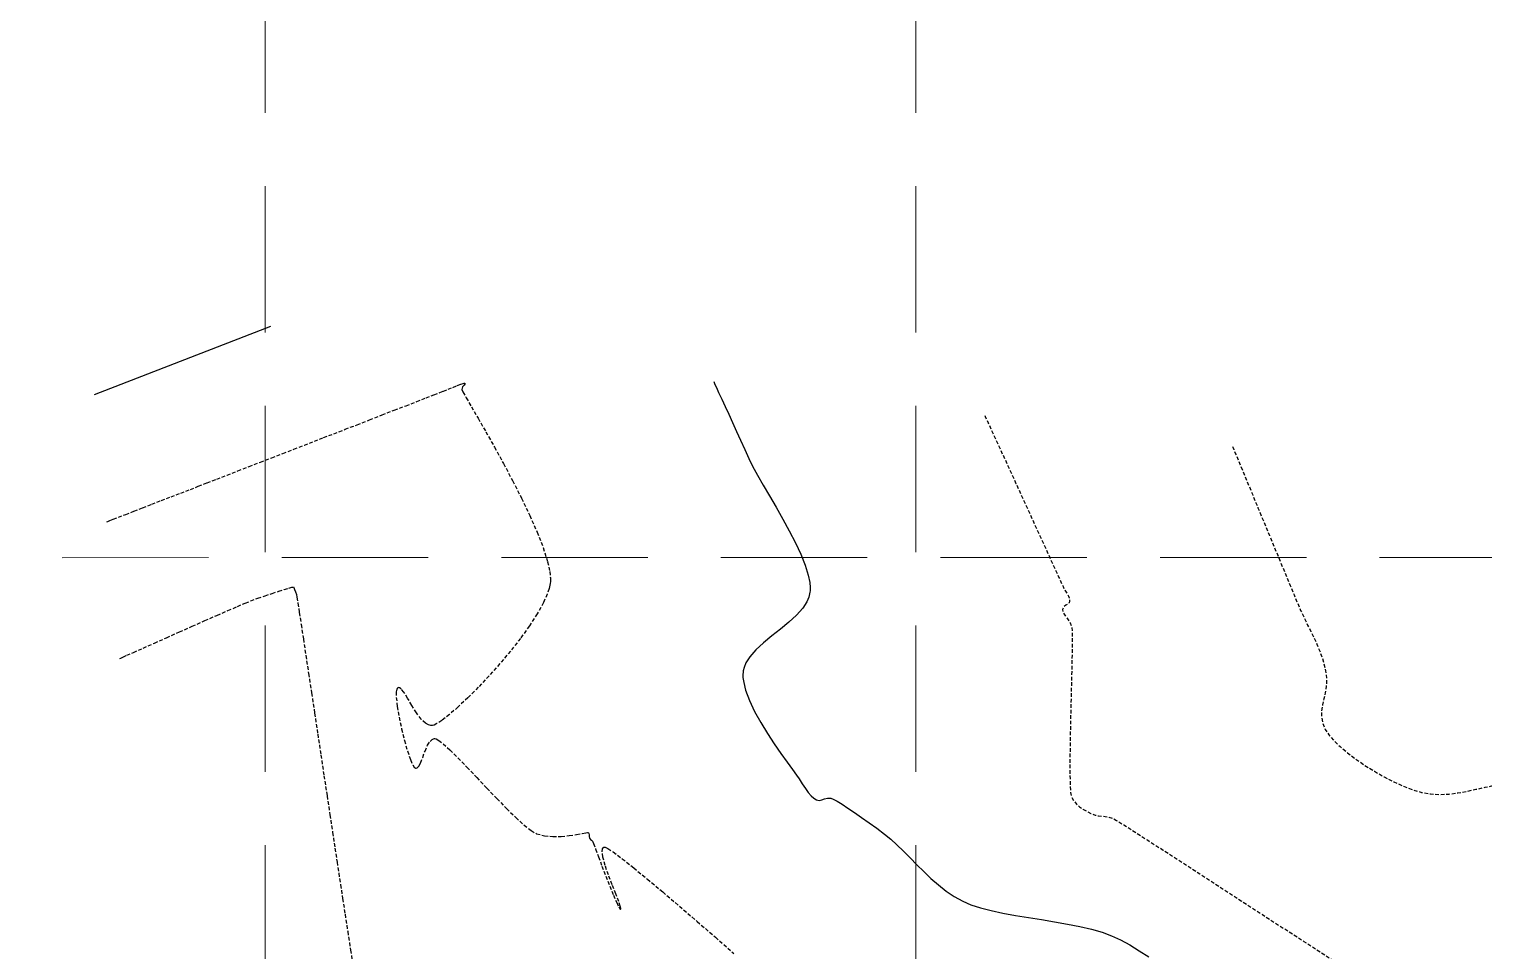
# Model space of a CAD drawing. Header units: inches. Extents: x 8135 to 11700, y -938 to 4760.
# Drawn here: x 10507.7 to 10706.5, y 4346.5 to 4472.4 of the extents above; entities that cross this region are included whole.
import ezdxf

# ---------------------------------------------------------------- set-up
doc = ezdxf.new("R2010")
doc.units = ezdxf.units.IN
doc.header["$MEASUREMENT"] = 0
doc.linetypes.add('DASHED', pattern=[0.75, 0.5, -0.25])
doc.linetypes.add('HIDDEN', pattern=[0.375, 0.25, -0.125])
doc.layers.add('EC', color=35, linetype='DASHED')
doc.layers.add('GRID', color=254, linetype='HIDDEN')

msp = doc.modelspace()

# ---------------------------------------------------------------- linework, layer by layer
at = {"layer": 'EC', "color": 35, "linetype": 'Continuous'}
for p, q in [((10516.66, 4422.51), (10540.73, 4431.84)), ((10601.25, 4424.29), (10601.31, 4424.16)), ((10601.31, 4424.16), (10601.43, 4423.89)), ((10601.43, 4423.89), (10601.63, 4423.45)), ((10601.63, 4423.45), (10601.93, 4422.8)), ((10601.93, 4422.8), (10602.35, 4421.89)), ((10602.35, 4421.89), (10602.81, 4420.89)), ((10602.81, 4420.89), (10603.3, 4419.81)), ((10603.3, 4419.81), (10603.82, 4418.67)), ((10603.82, 4418.67), (10604.36, 4417.48)), ((10604.36, 4417.48), (10604.92, 4416.26)), ((10604.92, 4416.26), (10605.49, 4415.02)), ((10605.49, 4415.02), (10606.05, 4413.78)), ((10606.05, 4413.78), (10606.57, 4412.74)), ((10606.57, 4412.74), (10607.24, 4411.51)), ((10607.24, 4411.51), (10608.02, 4410.15)), ((10608.02, 4410.15), (10608.88, 4408.67)), ((10608.88, 4408.67), (10609.78, 4407.11)), ((10609.78, 4407.11), (10610.7, 4405.5)), ((10610.7, 4405.5), (10611.58, 4403.88)), ((10611.58, 4403.88), (10612.41, 4402.27)), ((10612.41, 4402.27), (10613.14, 4400.7)), ((10613.14, 4400.7), (10613.74, 4399.21)), ((10613.74, 4399.21), (10614.17, 4397.83)), ((10614.17, 4397.83), (10614.37, 4396.82)), ((10614.4, 4395.52), (10614.36, 4395.29)), ((10614.37, 4396.82), (10614.43, 4396.14)), ((10614.42, 4395.72), (10614.4, 4395.52)), ((10614.43, 4396.14), (10614.42, 4395.72)), ((10613.43, 4393.35), (10612.56, 4392.36)), ((10613.97, 4394.19), (10613.43, 4393.35)), ((10614.24, 4394.84), (10613.97, 4394.19)), ((10614.36, 4395.29), (10614.24, 4394.84)), ((10611.52, 4391.4), (10610.37, 4390.47)), ((10612.56, 4392.36), (10611.52, 4391.4)), ((10609.2, 4389.54), (10608.06, 4388.61)), ((10610.37, 4390.47), (10609.2, 4389.54)), ((10607.03, 4387.66), (10606.17, 4386.68)), ((10608.06, 4388.61), (10607.03, 4387.66)), ((10605.66, 4385.85), (10605.4, 4385.21)), ((10606.17, 4386.68), (10605.66, 4385.85)), ((10605.26, 4384.54), (10605.25, 4384.33)), ((10605.25, 4384.33), (10605.25, 4383.88)), ((10605.25, 4383.88), (10605.35, 4383.16)), ((10605.3, 4384.77), (10605.26, 4384.54)), ((10605.4, 4385.21), (10605.3, 4384.77)), ((10605.35, 4383.16), (10605.62, 4382.11)), ((10605.62, 4382.11), (10606.15, 4380.71)), ((10606.15, 4380.71), (10606.85, 4379.23)), ((10606.85, 4379.23), (10607.68, 4377.72)), ((10607.68, 4377.72), (10608.59, 4376.23)), ((10608.59, 4376.23), (10609.52, 4374.8)), ((10609.52, 4374.8), (10610.43, 4373.46)), ((10610.43, 4373.46), (10611.28, 4372.28)), ((10611.28, 4372.28), (10612.01, 4371.28)), ((10612.01, 4371.28), (10612.57, 4370.51)), ((10612.57, 4370.51), (10612.92, 4370.01)), ((10612.92, 4370.01), (10613.36, 4369.35)), ((10613.36, 4369.35), (10613.78, 4368.72)), ((10613.78, 4368.72), (10614.17, 4368.17)), ((10614.17, 4368.17), (10614.55, 4367.71)), ((10614.55, 4367.71), (10614.92, 4367.36)), ((10614.92, 4367.36), (10615.28, 4367.14)), ((10615.28, 4367.14), (10615.68, 4367.07)), ((10615.68, 4367.07), (10616.05, 4367.15)), ((10616.05, 4367.15), (10616.41, 4367.29)), ((10616.41, 4367.29), (10616.8, 4367.4)), ((10616.8, 4367.4), (10617.24, 4367.37)), ((10617.24, 4367.37), (10617.6, 4367.23)), ((10617.6, 4367.23), (10618.13, 4366.95)), ((10618.13, 4366.95), (10618.81, 4366.55)), ((10618.81, 4366.55), (10619.6, 4366.03)), ((10619.6, 4366.03), (10620.5, 4365.43)), ((10620.5, 4365.43), (10621.47, 4364.76)), ((10621.47, 4364.76), (10622.49, 4364.03)), ((10622.49, 4364.03), (10623.54, 4363.26)), ((10623.54, 4363.26), (10624.58, 4362.48)), ((10624.58, 4362.48), (10625.44, 4361.78)), ((10625.44, 4361.78), (10626.3, 4360.99)), ((10626.3, 4360.99), (10627.18, 4360.13)), ((10627.18, 4360.13), (10628.08, 4359.23)), ((10628.08, 4359.23), (10629, 4358.29)), ((10629, 4358.29), (10629.96, 4357.35)), ((10629.96, 4357.35), (10630.94, 4356.42)), ((10630.94, 4356.42), (10631.96, 4355.53)), ((10631.96, 4355.53), (10633.02, 4354.7)), ((10633.02, 4354.7), (10634.13, 4353.94)), ((10634.13, 4353.94), (10635.29, 4353.29)), ((10635.29, 4353.29), (10636.4, 4352.81)), ((10636.4, 4352.81), (10637.71, 4352.39)), ((10637.71, 4352.39), (10639.18, 4352.02)), ((10639.18, 4352.02), (10640.78, 4351.68)), ((10640.78, 4351.68), (10642.48, 4351.37)), ((10642.48, 4351.37), (10644.25, 4351.08)), ((10644.25, 4351.08), (10646.04, 4350.79)), ((10646.04, 4350.79), (10647.84, 4350.49)), ((10647.84, 4350.49), (10649.6, 4350.18)), ((10649.6, 4350.18), (10651.29, 4349.85)), ((10651.29, 4349.85), (10652.88, 4349.48)), ((10652.88, 4349.48), (10654.34, 4349.06)), ((10654.34, 4349.06), (10655.63, 4348.59)), ((10655.63, 4348.59), (10656.85, 4348.02)), ((10656.85, 4348.02), (10658.11, 4347.33)), ((10658.11, 4347.33), (10659.39, 4346.54)), ((10659.39, 4346.54), (10660.69, 4345.69))]:
    msp.add_line(p, q, dxfattribs=at)
at = {"layer": 'EC', "color": 35}
for p, q in [((10564.33, 4422.97), (10564.98, 4423.22)), ((10564.98, 4423.22), (10565.63, 4423.49)), ((10565.63, 4423.49), (10566.22, 4423.74)), ((10566.22, 4423.74), (10566.71, 4423.93)), ((10566.71, 4423.93), (10567.01, 4424.03)), ((10566.95, 4423.55), (10566.82, 4423.2)), ((10566.82, 4423.2), (10566.98, 4422.87)), ((10567.14, 4423.79), (10566.95, 4423.55)), ((10567.01, 4424.03), (10567.15, 4424.06)), ((10567.23, 4423.94), (10567.14, 4423.79)), ((10567.15, 4424.06), (10567.21, 4424.05)), ((10567.21, 4424.05), (10567.23, 4424.04)), ((10567.23, 4424.04), (10567.25, 4424.01)), ((10567.25, 4424.01), (10567.23, 4423.94)), ((10559.21, 4420.98), (10560.67, 4421.55)), ((10560.67, 4421.55), (10561.96, 4422.05)), ((10561.96, 4422.05), (10563.03, 4422.47)), ((10563.03, 4422.47), (10563.84, 4422.78)), ((10563.84, 4422.78), (10564.33, 4422.97)), ((10566.98, 4422.87), (10567.44, 4422.06)), ((10567.44, 4422.06), (10568.14, 4420.84)), ((10554.23, 4419.05), (10555.94, 4419.72)), ((10555.94, 4419.72), (10557.61, 4420.37)), ((10557.61, 4420.37), (10559.21, 4420.98)), ((10568.14, 4420.84), (10569.05, 4419.27)), ((10569.05, 4419.27), (10570.12, 4417.42)), ((10549.35, 4417.16), (10550.89, 4417.76)), ((10550.89, 4417.76), (10552.53, 4418.39)), ((10552.53, 4418.39), (10554.23, 4419.05)), ((10570.12, 4417.42), (10571.29, 4415.34)), ((10543.89, 4415.05), (10545.33, 4415.6)), ((10545.33, 4415.6), (10546.69, 4416.13)), ((10546.69, 4416.13), (10547.95, 4416.62)), ((10547.95, 4416.62), (10549.35, 4417.16)), ((10571.29, 4415.34), (10572.52, 4413.09)), ((10537.76, 4412.67), (10539.31, 4413.27)), ((10539.31, 4413.27), (10540.86, 4413.87)), ((10540.86, 4413.87), (10542.39, 4414.46)), ((10542.39, 4414.46), (10543.89, 4415.05)), ((10533.35, 4410.96), (10534.76, 4411.51)), ((10534.76, 4411.51), (10536.24, 4412.08)), ((10536.24, 4412.08), (10537.76, 4412.67)), ((10572.52, 4413.09), (10573.77, 4410.75)), ((10528.43, 4409.05), (10529.75, 4409.56)), ((10529.75, 4409.56), (10530.83, 4409.98)), ((10530.83, 4409.98), (10532.04, 4410.45)), ((10532.04, 4410.45), (10533.35, 4410.96)), ((10573.77, 4410.75), (10574.98, 4408.36)), ((10523.22, 4407.03), (10524.47, 4407.52)), ((10524.47, 4407.52), (10525.77, 4408.02)), ((10525.77, 4408.02), (10527.1, 4408.54)), ((10527.1, 4408.54), (10528.43, 4409.05)), ((10574.98, 4408.36), (10576.11, 4406)), ((10518.45, 4405.18), (10518.74, 4405.3)), ((10518.74, 4405.3), (10519.21, 4405.48)), ((10519.21, 4405.48), (10519.92, 4405.76)), ((10519.92, 4405.76), (10520.92, 4406.14)), ((10520.92, 4406.14), (10522.03, 4406.57)), ((10522.03, 4406.57), (10523.22, 4407.03)), ((10576.11, 4406), (10577.12, 4403.73)), ((10518.32, 4405.13), (10518.45, 4405.18)), ((10577.12, 4403.73), (10577.95, 4401.6)), ((10577.95, 4401.6), (10578.55, 4399.68)), ((10578.55, 4399.68), (10578.85, 4398.34)), ((10578.85, 4398.34), (10578.94, 4397.47)), ((10578.94, 4397.47), (10578.94, 4396.96)), ((10539.95, 4395.02), (10540.92, 4395.34)), ((10540.92, 4395.34), (10541.81, 4395.63)), ((10541.81, 4395.63), (10542.58, 4395.87)), ((10542.58, 4395.87), (10543.2, 4396.06)), ((10543.2, 4396.06), (10543.6, 4396.18)), ((10543.6, 4396.18), (10543.75, 4396.22)), ((10543.75, 4396.22), (10543.83, 4396.25)), ((10543.83, 4396.25), (10543.88, 4396.15)), ((10543.88, 4396.15), (10543.99, 4395.89)), ((10543.99, 4395.89), (10544.13, 4395.55)), ((10544.13, 4395.55), (10544.24, 4395.18)), ((10578.77, 4396.01), (10578.5, 4395.23)), ((10578.88, 4396.49), (10578.77, 4396.01)), ((10578.92, 4396.72), (10578.88, 4396.49)), ((10578.94, 4396.96), (10578.92, 4396.72)), ((10534.88, 4393.01), (10536.19, 4393.57)), ((10536.19, 4393.57), (10537.25, 4394.02)), ((10537.25, 4394.02), (10538, 4394.32)), ((10538, 4394.32), (10538.96, 4394.68)), ((10538.96, 4394.68), (10539.95, 4395.02)), ((10544.24, 4395.18), (10544.3, 4394.83)), ((10544.3, 4394.83), (10544.44, 4394.01)), ((10544.44, 4394.01), (10544.63, 4392.74)), ((10578, 4394.09), (10577.14, 4392.55)), ((10578.5, 4395.23), (10578, 4394.09)), ((10530, 4390.86), (10531.73, 4391.63)), ((10531.73, 4391.63), (10533.38, 4392.35)), ((10533.38, 4392.35), (10534.88, 4393.01)), ((10544.63, 4392.74), (10544.88, 4391.1)), ((10577.14, 4392.55), (10576.07, 4390.9)), ((10526.5, 4389.3), (10528.24, 4390.08)), ((10528.24, 4390.08), (10530, 4390.86)), ((10544.88, 4391.1), (10545.18, 4389.13)), ((10576.07, 4390.9), (10574.84, 4389.2)), ((10521.98, 4387.29), (10523.31, 4387.88)), ((10523.31, 4387.88), (10524.84, 4388.56)), ((10524.84, 4388.56), (10526.5, 4389.3)), ((10545.18, 4389.13), (10545.52, 4386.88)), ((10573.48, 4387.47), (10572.04, 4385.75)), ((10574.84, 4389.2), (10573.48, 4387.47)), ((10520.1, 4386.45), (10520.23, 4386.51)), ((10520.23, 4386.51), (10520.53, 4386.64)), ((10520.53, 4386.64), (10521.08, 4386.89)), ((10521.08, 4386.89), (10521.98, 4387.29)), ((10545.52, 4386.88), (10545.9, 4384.4)), ((10572.04, 4385.75), (10570.56, 4384.1)), ((10545.9, 4384.4), (10546.3, 4381.75)), ((10570.56, 4384.1), (10569.09, 4382.53)), ((10546.3, 4381.75), (10546.72, 4378.98)), ((10557.94, 4382.27), (10557.88, 4381.9)), ((10557.88, 4381.9), (10557.88, 4381.15)), ((10558.03, 4382.42), (10557.94, 4382.27)), ((10558.08, 4382.46), (10558.03, 4382.42)), ((10558.15, 4382.49), (10558.08, 4382.46)), ((10558.3, 4382.47), (10558.15, 4382.49)), ((10558.55, 4382.3), (10558.3, 4382.47)), ((10558.92, 4381.85), (10558.55, 4382.3)), ((10559.43, 4381.03), (10558.92, 4381.85)), ((10569.09, 4382.53), (10567.67, 4381.1)), ((10557.88, 4381.15), (10558.02, 4379.91)), ((10558.02, 4379.91), (10558.27, 4378.43)), ((10560, 4380.05), (10559.43, 4381.03)), ((10560.62, 4379.04), (10560, 4380.05)), ((10566.33, 4379.84), (10565.13, 4378.79)), ((10567.67, 4381.1), (10566.33, 4379.84)), ((10546.72, 4378.98), (10547.15, 4376.13)), ((10558.27, 4378.43), (10558.6, 4376.85)), ((10561.29, 4378.15), (10560.62, 4379.04)), ((10561.85, 4377.62), (10561.29, 4378.15)), ((10562.29, 4377.38), (10561.85, 4377.62)), ((10563.43, 4377.56), (10563.04, 4377.36)), ((10564.1, 4377.99), (10563.43, 4377.56)), ((10565.13, 4378.79), (10564.1, 4377.99)), ((10547.15, 4376.13), (10547.58, 4373.27)), ((10558.6, 4376.85), (10558.99, 4375.27)), ((10562.59, 4377.3), (10562.29, 4377.38)), ((10562.74, 4377.3), (10562.59, 4377.3)), ((10562.83, 4377.3), (10562.74, 4377.3)), ((10562.77, 4375.39), (10562.98, 4375.49)), ((10563.04, 4377.36), (10562.83, 4377.3)), ((10562.98, 4375.49), (10563.1, 4375.52)), ((10563.1, 4375.52), (10563.16, 4375.52)), ((10563.16, 4375.52), (10563.34, 4375.47)), ((10563.34, 4375.47), (10563.68, 4375.27)), ((10558.99, 4375.27), (10559.41, 4373.83)), ((10559.41, 4373.83), (10559.82, 4372.64)), ((10561.49, 4372.95), (10561.81, 4373.81)), ((10561.81, 4373.81), (10562.16, 4374.61)), ((10562.16, 4374.61), (10562.49, 4375.13)), ((10562.49, 4375.13), (10562.77, 4375.39)), ((10563.68, 4375.27), (10564.27, 4374.81)), ((10564.27, 4374.81), (10565.2, 4373.96)), ((10565.2, 4373.96), (10566.31, 4372.87)), ((10547.58, 4373.27), (10548, 4370.45)), ((10559.82, 4372.64), (10560.13, 4371.94)), ((10560.13, 4371.94), (10560.34, 4371.61)), ((10560.34, 4371.61), (10560.46, 4371.5)), ((10560.46, 4371.5), (10560.52, 4371.48)), ((10560.52, 4371.48), (10560.6, 4371.48)), ((10560.6, 4371.48), (10560.75, 4371.53)), ((10560.75, 4371.53), (10560.95, 4371.73)), ((10560.95, 4371.73), (10561.2, 4372.18)), ((10561.2, 4372.18), (10561.49, 4372.95)), ((10566.31, 4372.87), (10567.55, 4371.59)), ((10567.55, 4371.59), (10568.87, 4370.2)), ((10548, 4370.45), (10548.42, 4367.71)), ((10568.87, 4370.2), (10570.25, 4368.75)), ((10548.42, 4367.71), (10548.81, 4365.11)), ((10570.25, 4368.75), (10571.62, 4367.32)), ((10571.62, 4367.32), (10572.96, 4365.96)), ((10572.96, 4365.96), (10574.21, 4364.73)), ((10548.81, 4365.11), (10549.17, 4362.7)), ((10574.21, 4364.73), (10575.34, 4363.71)), ((10575.34, 4363.71), (10576.3, 4362.96)), ((10549.17, 4362.7), (10549.5, 4360.53)), ((10576.3, 4362.96), (10577.04, 4362.53)), ((10577.04, 4362.53), (10578.12, 4362.24)), ((10578.12, 4362.24), (10579.26, 4362.14)), ((10579.26, 4362.14), (10580.42, 4362.16)), ((10580.42, 4362.16), (10581.52, 4362.27)), ((10581.52, 4362.27), (10582.5, 4362.42)), ((10582.5, 4362.42), (10583.3, 4362.57)), ((10583.3, 4362.57), (10583.77, 4362.66)), ((10583.77, 4362.66), (10584, 4362.68)), ((10584, 4362.68), (10584.09, 4362.68)), ((10584.09, 4362.68), (10584.11, 4362.67)), ((10584.11, 4362.67), (10584.15, 4362.63)), ((10584.15, 4362.63), (10584.2, 4362.55)), ((10584.2, 4362.55), (10584.24, 4362.39)), ((10584.24, 4362.39), (10584.25, 4362.16)), ((10584.25, 4362.16), (10584.3, 4361.9)), ((10584.3, 4361.9), (10584.42, 4361.75)), ((10584.42, 4361.75), (10584.55, 4361.65)), ((10584.55, 4361.65), (10584.69, 4361.51)), ((10549.5, 4360.53), (10549.79, 4358.66)), ((10584.69, 4361.51), (10584.82, 4361.19)), ((10584.82, 4361.19), (10585.1, 4360.45)), ((10585.1, 4360.45), (10585.5, 4359.38)), ((10586.03, 4360.06), (10586.08, 4360.45)), ((10586.12, 4359.33), (10586.03, 4360.06)), ((10586.08, 4360.45), (10586.18, 4360.62)), ((10586.18, 4360.62), (10586.24, 4360.68)), ((10586.24, 4360.68), (10586.29, 4360.7)), ((10586.29, 4360.7), (10586.44, 4360.67)), ((10586.44, 4360.67), (10586.8, 4360.49)), ((10586.8, 4360.49), (10587.51, 4360.03)), ((10587.51, 4360.03), (10588.75, 4359.11)), ((10549.79, 4358.66), (10550.02, 4357.13)), ((10585.5, 4359.38), (10585.98, 4358.11)), ((10585.98, 4358.11), (10586.51, 4356.73)), ((10586.42, 4358.19), (10586.12, 4359.33)), ((10586.86, 4356.89), (10586.42, 4358.19)), ((10588.75, 4359.11), (10590.33, 4357.86)), ((10590.33, 4357.86), (10592.19, 4356.33)), ((10550.02, 4357.13), (10550.26, 4355.55)), ((10586.51, 4356.73), (10587.05, 4355.37)), ((10587.37, 4355.56), (10586.86, 4356.89)), ((10587.87, 4354.31), (10587.37, 4355.56)), ((10592.19, 4356.33), (10594.29, 4354.57)), ((10550.26, 4355.55), (10550.55, 4353.66)), ((10550.55, 4353.66), (10550.88, 4351.52)), ((10587.05, 4355.37), (10587.55, 4354.12)), ((10587.55, 4354.12), (10588, 4353.11)), ((10588.28, 4353.25), (10587.87, 4354.31)), ((10594.29, 4354.57), (10596.57, 4352.62)), ((10588, 4353.11), (10588.28, 4352.54)), ((10588.49, 4352.63), (10588.28, 4353.25)), ((10588.28, 4352.54), (10588.44, 4352.28)), ((10588.44, 4352.28), (10588.51, 4352.22)), ((10588.56, 4352.33), (10588.49, 4352.63)), ((10588.51, 4352.22), (10588.54, 4352.21)), ((10588.54, 4352.21), (10588.56, 4352.23)), ((10588.56, 4352.23), (10588.56, 4352.33)), ((10596.57, 4352.62), (10598.99, 4350.54)), ((10550.88, 4351.52), (10551.24, 4349.16)), ((10598.99, 4350.54), (10601.49, 4348.38)), ((10551.24, 4349.16), (10551.63, 4346.64)), ((10601.49, 4348.38), (10604.02, 4346.17)), ((10551.63, 4346.64), (10552.03, 4344))]:
    msp.add_line(p, q, dxfattribs=at)
at = {"layer": 'EC', "color": 35, "flags": 128}
for points in [[(10638.3, 4419.66), (10638.36, 4419.53), (10638.5, 4419.21), (10638.77, 4418.62), (10639.22, 4417.64), (10639.91, 4416.13), (10640.72, 4414.37), (10641.61, 4412.42), (10642.56, 4410.35), (10643.53, 4408.21), (10644.51, 4406.07), (10645.46, 4403.99), (10646.36, 4402.03), (10647.17, 4400.26), (10647.86, 4398.74), (10648.42, 4397.52), (10648.8, 4396.68), (10648.99, 4396.27), (10649.24, 4395.78), (10649.5, 4395.37), (10649.72, 4394.99), (10649.84, 4394.72), (10649.89, 4394.51), (10649.89, 4394.38), (10649.89, 4394.31), (10649.87, 4394.23), (10649.81, 4394.08), (10649.65, 4393.91), (10649.39, 4393.72), (10649.07, 4393.47), (10648.91, 4393.13), (10648.99, 4392.77), (10649.25, 4392.36), (10649.6, 4391.89), (10649.95, 4391.34), (10650.19, 4390.69), (10650.24, 4390.16), (10650.25, 4389.12), (10650.23, 4387.65), (10650.2, 4385.84), (10650.15, 4383.77), (10650.1, 4381.53), (10650.04, 4379.2), (10649.99, 4376.87), (10649.95, 4374.62), (10649.93, 4372.55), (10649.93, 4370.72), (10649.96, 4369.23), (10650.02, 4368.16), (10650.13, 4367.6), (10650.45, 4367.03), (10650.82, 4366.57), (10651.24, 4366.19), (10651.71, 4365.88), (10652.24, 4365.59), (10652.81, 4365.3), (10653.36, 4365.08), (10653.85, 4364.97), (10654.3, 4364.92), (10654.76, 4364.88), (10655.26, 4364.79), (10655.84, 4364.6), (10656.31, 4364.34), (10657.28, 4363.73), (10658.71, 4362.83), (10660.52, 4361.67), (10662.66, 4360.29), (10665.07, 4358.73), (10667.69, 4357.03), (10670.46, 4355.23), (10673.33, 4353.37), (10676.23, 4351.49), (10679.11, 4349.62), (10681.9, 4347.82), (10684.55, 4346.11), (10687.01, 4344.53), (10689.2, 4343.13), (10691.07, 4341.95), (10692.57, 4341.02), (10693.63, 4340.39), (10694.19, 4340.09), (10694.93, 4339.82), (10695.56, 4339.63), (10696.13, 4339.51), (10696.69, 4339.42), (10697.29, 4339.36), (10697.96, 4339.3), (10698.75, 4339.21), (10699.4, 4339.16), (10700.62, 4339.08), (10702.33, 4338.98), (10704.48, 4338.86), (10706.99, 4338.73), (10709.79, 4338.58), (10712.82, 4338.43), (10716, 4338.27), (10719.27, 4338.12), (10722.57, 4337.96), (10725.82, 4337.82), (10728.94, 4337.68), (10731.89, 4337.56), (10734.58, 4337.46), (10736.95, 4337.38), (10738.93, 4337.32), (10740.45, 4337.29), (10741.44, 4337.29), (10742.73, 4337.35), (10744.02, 4337.44), (10745.29, 4337.56), (10746.52, 4337.7), (10747.68, 4337.85), (10748.74, 4337.99), (10749.69, 4338.11), (10750.49, 4338.22), (10751.13, 4338.29), (10751.57, 4338.31), (10752.15, 4338.3), (10752.61, 4338.26), (10753.03, 4338.2), (10753.49, 4338.14), (10754.07, 4338.08), (10754.62, 4338.06), (10755.49, 4338.07), (10756.57, 4338.09), (10757.76, 4338.1), (10758.97, 4338.09), (10760.09, 4338.03), (10761.02, 4337.92), (10761.58, 4337.78), (10761.84, 4337.64), (10761.93, 4337.53), (10761.95, 4337.46), (10761.96, 4337.39), (10761.89, 4337.23), (10761.66, 4336.99), (10761.13, 4336.64), (10760.2, 4336.21), (10759.12, 4335.79), (10758, 4335.42), (10756.99, 4335.12), (10756.21, 4334.93), (10755.81, 4334.86), (10755.47, 4334.95), (10755.17, 4335.13), (10754.93, 4335.31), (10754.77, 4335.41), (10754.57, 4335.4), (10754.4, 4335.37), (10754.26, 4335.39), (10754.11, 4335.43), (10753.93, 4335.47), (10753.7, 4335.51), (10753.35, 4335.47), (10752.41, 4335.38), (10750.92, 4335.23), (10748.97, 4335.02), (10746.61, 4334.78), (10743.91, 4334.5), (10740.93, 4334.19), (10737.73, 4333.85), (10734.38, 4333.5), (10730.95, 4333.14), (10727.49, 4332.77), (10724.07, 4332.41), (10720.76, 4332.06), (10717.61, 4331.72), (10714.7, 4331.4), (10712.09, 4331.11), (10709.84, 4330.86), (10708.01, 4330.65), (10706.67, 4330.49), (10705.88, 4330.39), (10704.75, 4330.2), (10703.78, 4330.03), (10702.92, 4329.86), (10702.13, 4329.68), (10701.35, 4329.51), (10700.52, 4329.32), (10699.61, 4329.11), (10698.57, 4328.88), (10697.53, 4328.67), (10696.64, 4328.5), (10695.87, 4328.35), (10695.14, 4328.21), (10694.42, 4328.06), (10693.65, 4327.88), (10692.78, 4327.67), (10691.76, 4327.39), (10690.89, 4327.14), (10689.7, 4326.77), (10688.24, 4326.31), (10686.58, 4325.78), (10684.77, 4325.19), (10682.88, 4324.56), (10680.96, 4323.92), (10679.06, 4323.28), (10677.26, 4322.65), (10675.6, 4322.07), (10674.15, 4321.55), (10672.97, 4321.11), (10672.11, 4320.77), (10671.11, 4320.32), (10670.28, 4319.9), (10669.56, 4319.5), (10668.9, 4319.11), (10668.24, 4318.72), (10667.53, 4318.32), (10666.7, 4317.89), (10665.71, 4317.42), (10664.72, 4317.01), (10663.71, 4316.66), (10662.69, 4316.33), (10661.66, 4316.02), (10660.65, 4315.71), (10659.65, 4315.38), (10658.69, 4315.01), (10657.76, 4314.59), (10656.9, 4314.1), (10655.98, 4313.48), (10655.12, 4312.81), (10654.34, 4312.13), (10653.64, 4311.45), (10653.04, 4310.81), (10652.55, 4310.23), (10652.19, 4309.73), (10651.97, 4309.35), (10651.86, 4308.85), (10651.91, 4308.38), (10652, 4307.92), (10652.02, 4307.58), (10651.98, 4307.34), (10651.9, 4307.18), (10651.84, 4307.1), (10651.81, 4307.07), (10651.66, 4306.99), (10651.26, 4306.82), (10650.43, 4306.54), (10648.99, 4306.1), (10647.19, 4305.57), (10645.14, 4305), (10642.94, 4304.4), (10640.69, 4303.79), (10638.49, 4303.21), (10636.44, 4302.68), (10634.64, 4302.21), (10633.19, 4301.84), (10632.2, 4301.59), (10631.76, 4301.49), (10631.4, 4301.45), (10631.11, 4301.44), (10630.82, 4301.43), (10630.47, 4301.38), (10630.02, 4301.3), (10629.18, 4301.16), (10628.09, 4300.95), (10626.89, 4300.68), (10625.71, 4300.35), (10624.69, 4299.96), (10624.08, 4299.61), (10623.79, 4299.32), (10623.7, 4299.12), (10623.68, 4299.02), (10623.68, 4298.93), (10623.72, 4298.74), (10623.87, 4298.48), (10624.21, 4298.15), (10624.85, 4297.74), (10625.69, 4297.35), (10626.69, 4296.96), (10627.79, 4296.57), (10628.97, 4296.17), (10630.17, 4295.76), (10631.37, 4295.32), (10632.38, 4294.95), (10633.63, 4294.54), (10635.06, 4294.1), (10636.62, 4293.64), (10638.26, 4293.17), (10639.93, 4292.7), (10641.57, 4292.24), (10643.13, 4291.8), (10644.57, 4291.4), (10645.82, 4291.05), (10646.85, 4290.75), (10647.59, 4290.52), (10648.49, 4290.21), (10649.23, 4289.94), (10649.87, 4289.68), (10650.49, 4289.43), (10651.13, 4289.19), (10651.88, 4288.92), (10652.78, 4288.64), (10653.55, 4288.38), (10654.45, 4288.06), (10655.45, 4287.69), (10656.54, 4287.3), (10657.71, 4286.92), (10658.95, 4286.56), (10660.23, 4286.24), (10661.54, 4286), (10662.87, 4285.85), (10664.19, 4285.81), (10665.47, 4285.92), (10666.67, 4286.16), (10667.82, 4286.52), (10668.92, 4286.94), (10670.01, 4287.41), (10671.11, 4287.89), (10672.23, 4288.35), (10673.39, 4288.75), (10674.62, 4289.07), (10675.94, 4289.28), (10677.14, 4289.35), (10678.45, 4289.37), (10679.84, 4289.32), (10681.3, 4289.23), (10682.79, 4289.09), (10684.31, 4288.93), (10685.82, 4288.74), (10687.31, 4288.54), (10688.76, 4288.33), (10690.14, 4288.13), (10691.43, 4287.93), (10692.61, 4287.76), (10693.97, 4287.55), (10695.33, 4287.32), (10696.68, 4287.07), (10697.99, 4286.82), (10699.25, 4286.56), (10700.43, 4286.31), (10701.51, 4286.06), (10702.48, 4285.84), (10703.31, 4285.65), (10703.97, 4285.48), (10704.72, 4285.29), (10705.33, 4285.1), (10705.87, 4284.92), (10706.37, 4284.74), (10706.91, 4284.57), (10707.53, 4284.39), (10708.27, 4284.2), (10708.99, 4284.05), (10709.72, 4283.94), (10710.45, 4283.85), (10711.22, 4283.76), (10712.02, 4283.66), (10712.89, 4283.53), (10713.82, 4283.35), (10714.84, 4283.1), (10715.78, 4282.84), (10716.69, 4282.54), (10717.59, 4282.21), (10718.51, 4281.86), (10719.45, 4281.49), (10720.45, 4281.09), (10721.51, 4280.69), (10722.66, 4280.27), (10723.92, 4279.84), (10725.03, 4279.49), (10726.48, 4279.05), (10728.21, 4278.53), (10730.14, 4277.96), (10732.19, 4277.36), (10734.28, 4276.75), (10736.34, 4276.16), (10738.3, 4275.59), (10740.07, 4275.08), (10741.58, 4274.65), (10742.75, 4274.32), (10743.52, 4274.1), (10743.79, 4274.02), (10743.85, 4274.01), (10743.92, 4274), (10744.09, 4273.98), (10744.57, 4273.93), (10745.31, 4273.85), (10746.26, 4273.75), (10747.39, 4273.64), (10748.64, 4273.51), (10749.97, 4273.38), (10751.34, 4273.24), (10752.7, 4273.11), (10754.01, 4272.99), (10755.07, 4272.89), (10756.48, 4272.77), (10758.21, 4272.62), (10760.18, 4272.45), (10762.33, 4272.27), (10764.61, 4272.08), (10766.94, 4271.89), (10769.28, 4271.7), (10771.54, 4271.51), (10773.69, 4271.33), (10775.64, 4271.17), (10777.34, 4271.03), (10778.74, 4270.91), (10779.75, 4270.83), (10780.34, 4270.78), (10781.11, 4270.7), (10781.73, 4270.64), (10782.28, 4270.57), (10782.84, 4270.52), (10783.46, 4270.47), (10784.23, 4270.42), (10784.93, 4270.41), (10786.47, 4270.39), (10788.77, 4270.38), (10791.72, 4270.36), (10795.26, 4270.33), (10799.27, 4270.31), (10803.68, 4270.29), (10808.39, 4270.26), (10811.63, 4270.25)], [(10672.15, 4415.43), (10672.2, 4415.3), (10672.33, 4414.99), (10672.56, 4414.43), (10672.94, 4413.53), (10673.5, 4412.17), (10674.15, 4410.61), (10674.86, 4408.88), (10675.62, 4407.05), (10676.41, 4405.15), (10677.2, 4403.24), (10677.98, 4401.36), (10678.73, 4399.57), (10679.42, 4397.9), (10680.04, 4396.41), (10680.56, 4395.14), (10680.97, 4394.15), (10681.46, 4393.02), (10681.94, 4391.99), (10682.41, 4391.03), (10682.86, 4390.13), (10683.28, 4389.26), (10683.68, 4388.41), (10684.04, 4387.55), (10684.36, 4386.67), (10684.64, 4385.74), (10684.87, 4384.76), (10684.99, 4383.68), (10684.96, 4382.69), (10684.82, 4381.78), (10684.63, 4380.93), (10684.45, 4380.11), (10684.32, 4379.31), (10684.3, 4378.5), (10684.45, 4377.66), (10684.81, 4376.78), (10685.29, 4376.05), (10685.98, 4375.27), (10686.85, 4374.43), (10687.86, 4373.58), (10689, 4372.71), (10690.23, 4371.86), (10691.53, 4371.05), (10692.86, 4370.29), (10694.2, 4369.6), (10695.52, 4369.01), (10696.79, 4368.52), (10697.98, 4368.17), (10699.22, 4367.95), (10700.46, 4367.89), (10701.69, 4367.94), (10702.92, 4368.1), (10704.16, 4368.32), (10705.4, 4368.59), (10706.66, 4368.86), (10707.93, 4369.13), (10709.22, 4369.36), (10710.54, 4369.51), (10711.87, 4369.57), (10712.85, 4369.55), (10714.19, 4369.48), (10715.86, 4369.36), (10717.81, 4369.2), (10720, 4369.01), (10722.41, 4368.79), (10724.98, 4368.54), (10727.68, 4368.27), (10730.47, 4367.99), (10733.31, 4367.7), (10736.16, 4367.41), (10738.99, 4367.12), (10741.74, 4366.84), (10744.4, 4366.56), (10746.91, 4366.31), (10749.23, 4366.07), (10751.33, 4365.86), (10753.17, 4365.69), (10754.71, 4365.55), (10756.36, 4365.42), (10758.76, 4365.24), (10761.83, 4365.01), (10765.48, 4364.75), (10769.65, 4364.46), (10774.24, 4364.13), (10779.17, 4363.78), (10784.37, 4363.41), (10789.75, 4363.03), (10795.24, 4362.64), (10800.74, 4362.24), (10806.18, 4361.84), (10811.47, 4361.44), (10816.55, 4361.05), (10821.31, 4360.68), (10825.69, 4360.32), (10829.6, 4359.99), (10832.97, 4359.68), (10835.7, 4359.41), (10837.72, 4359.17), (10838.94, 4358.97), (10840.26, 4358.65), (10841.6, 4358.24), (10842.96, 4357.77), (10844.35, 4357.25), (10845.74, 4356.68), (10847.15, 4356.1), (10848.55, 4355.5), (10849.96, 4354.91), (10851.35, 4354.34), (10852.73, 4353.79), (10854.09, 4353.29), (10855.43, 4352.85), (10856.74, 4352.49), (10857.9, 4352.22), (10859.39, 4351.91), (10861.16, 4351.57), (10863.17, 4351.2), (10865.39, 4350.82), (10867.77, 4350.42), (10870.27, 4350.02), (10872.86, 4349.62), (10875.5, 4349.23), (10878.14, 4348.85), (10880.75, 4348.49), (10883.29, 4348.17), (10885.71, 4347.88), (10887.98, 4347.63), (10890.05, 4347.43), (10891.9, 4347.29), (10893.47, 4347.21), (10895.02, 4347.22), (10897.32, 4347.31), (10900.29, 4347.47), (10903.82, 4347.7), (10907.86, 4347.98), (10912.3, 4348.31), (10917.06, 4348.68), (10922.07, 4349.08), (10927.23, 4349.51), (10932.46, 4349.95), (10937.69, 4350.39), (10942.81, 4350.83), (10947.76, 4351.27), (10952.43, 4351.68), (10956.76, 4352.06), (10960.66, 4352.41), (10964.04, 4352.72), (10966.81, 4352.97), (10968.9, 4353.16), (10970.22, 4353.28), (10970.68, 4353.32), (10970.79, 4353.32), (10970.88, 4353.3), (10971, 4352.97), (10971.32, 4352.06), (10971.8, 4350.64), (10972.42, 4348.81), (10973.13, 4346.66), (10973.9, 4344.25), (10974.7, 4341.69), (10975.49, 4339.06), (10976.23, 4336.44), (10976.9, 4333.92), (10977.46, 4331.58), (10977.86, 4329.51), (10978.09, 4327.79), (10978.11, 4326.73), (10978.03, 4326.15), (10977.92, 4325.88), (10977.85, 4325.77), (10977.74, 4325.65), (10977.49, 4325.45), (10977.04, 4325.22), (10976.31, 4325.03), (10975.21, 4324.98), (10973.95, 4325.09), (10972.55, 4325.31), (10971.06, 4325.6), (10969.51, 4325.93), (10967.94, 4326.26), (10966.37, 4326.54), (10964.86, 4326.73), (10963.42, 4326.79), (10962.09, 4326.77), (10960.64, 4326.74), (10959.1, 4326.69), (10957.52, 4326.62), (10955.93, 4326.53), (10954.36, 4326.43), (10952.84, 4326.3), (10951.42, 4326.15), (10950.13, 4325.98), (10949, 4325.78), (10948.06, 4325.56), (10947.36, 4325.31), (10946.59, 4324.9), (10945.99, 4324.47), (10945.49, 4324), (10945.06, 4323.5), (10944.65, 4322.97), (10944.2, 4322.39), (10943.68, 4321.78), (10943.02, 4321.11), (10942.45, 4320.56), (10941.55, 4319.69), (10940.37, 4318.53), (10938.95, 4317.16), (10937.36, 4315.61), (10935.64, 4313.95), (10933.83, 4312.22), (10932, 4310.48), (10930.18, 4308.77), (10928.43, 4307.17), (10926.8, 4305.7), (10925.34, 4304.44), (10924.1, 4303.43), (10923.13, 4302.72), (10922.47, 4302.36), (10921.63, 4302.19), (10920.87, 4302.2), (10920.16, 4302.34), (10919.47, 4302.56), (10918.77, 4302.8), (10918.02, 4302.99), (10917.21, 4303.09), (10916.29, 4303.02), (10915.42, 4302.77), (10914.58, 4302.34), (10913.75, 4301.79), (10912.9, 4301.17), (10912.02, 4300.55), (10911.1, 4299.98), (10910.13, 4299.53), (10909.08, 4299.24), (10907.95, 4299.18), (10906.96, 4299.39), (10905.96, 4299.87), (10904.93, 4300.56), (10903.87, 4301.41), (10902.79, 4302.34), (10901.69, 4303.31), (10900.56, 4304.26), (10899.41, 4305.13), (10898.24, 4305.86), (10897.04, 4306.39), (10895.82, 4306.66), (10894.64, 4306.65), (10893.2, 4306.42), (10891.56, 4306), (10889.78, 4305.44), (10887.89, 4304.76), (10885.96, 4304), (10884.04, 4303.2), (10882.18, 4302.38), (10880.42, 4301.59), (10878.83, 4300.86), (10877.46, 4300.22), (10876.35, 4299.71), (10875.56, 4299.37), (10874.54, 4298.97), (10873.52, 4298.6), (10872.54, 4298.25), (10871.64, 4297.92), (10870.86, 4297.59), (10870.24, 4297.27), (10869.89, 4297.02), (10869.73, 4296.82), (10869.67, 4296.69), (10869.66, 4296.63), (10869.66, 4296.54), (10869.69, 4296.37), (10869.82, 4296.12), (10870.12, 4295.8), (10870.67, 4295.43), (10871.36, 4295.06), (10872.14, 4294.71), (10872.93, 4294.35), (10873.57, 4294.1), (10874.14, 4293.93), (10874.67, 4293.82), (10875.21, 4293.74), (10875.77, 4293.65), (10876.4, 4293.52), (10877.12, 4293.32), (10877.83, 4293.09), (10878.91, 4292.72), (10880.26, 4292.24), (10881.82, 4291.69), (10883.5, 4291.08), (10885.21, 4290.45), (10886.87, 4289.84), (10888.41, 4289.27), (10889.73, 4288.77), (10890.76, 4288.38), (10891.41, 4288.12), (10892.11, 4287.77), (10892.67, 4287.41), (10893.17, 4287.06), (10893.66, 4286.76), (10894.22, 4286.54), (10894.93, 4286.43), (10895.47, 4286.52), (10896.31, 4286.82), (10897.43, 4287.29), (10898.76, 4287.89), (10900.26, 4288.58), (10901.9, 4289.32), (10903.62, 4290.07), (10905.39, 4290.79), (10907.16, 4291.43), (10908.88, 4291.97), (10910.5, 4292.36), (10912, 4292.56), (10913.31, 4292.54), (10914.61, 4292.23), (10916.07, 4291.65), (10917.63, 4290.84), (10919.25, 4289.87), (10920.9, 4288.77), (10922.53, 4287.61), (10924.09, 4286.43), (10925.55, 4285.28), (10926.87, 4284.22), (10927.99, 4283.3), (10928.87, 4282.57), (10929.49, 4282.08), (10929.78, 4281.88), (10930.14, 4281.81), (10930.47, 4281.8), (10930.77, 4281.82), (10931.03, 4281.86), (10931.37, 4281.94), (10931.65, 4282.04), (10931.76, 4282.08), (10931.77, 4282.01), (10931.95, 4282.01), (10932.4, 4281.99), (10932.94, 4281.97), (10933.39, 4281.93), (10933.7, 4281.86), (10933.93, 4281.79), (10934.16, 4281.72), (10934.46, 4281.66), (10934.86, 4281.66), (10935.87, 4281.66), (10937.44, 4281.67), (10939.49, 4281.69), (10941.97, 4281.71), (10944.81, 4281.74), (10947.95, 4281.77), (10951.32, 4281.81), (10954.87, 4281.85), (10958.53, 4281.9), (10962.23, 4281.95), (10965.91, 4282), (10969.52, 4282.05), (10972.98, 4282.1), (10976.23, 4282.15), (10979.22, 4282.21), (10981.87, 4282.26), (10984.13, 4282.31), (10985.92, 4282.36), (10987.2, 4282.41), (10988.78, 4282.49), (10990.64, 4282.6), (10992.73, 4282.74), (10994.97, 4282.9), (10997.3, 4283.07), (10999.65, 4283.25), (11001.98, 4283.44), (11004.2, 4283.62), (11006.25, 4283.79), (11008.08, 4283.95), (11009.62, 4284.08), (11010.8, 4284.19), (11011.45, 4284.26), (11011.74, 4284.3), (11011.83, 4284.31), (11011.85, 4284.32), (11011.86, 4284.35), (11011.85, 4284.43), (11011.79, 4284.57), (11011.77, 4284.72), (11012, 4284.73), (11012.37, 4284.64), (11012.63, 4284.54), (11012.7, 4284.38), (11012.74, 4284.18), (11012.83, 4283.92), (11013.05, 4283.34), (11013.38, 4282.55), (11013.83, 4281.65), (11014.39, 4280.75), (11015.07, 4279.94), (11015.86, 4279.35), (11016.52, 4279.08), (11017.31, 4278.92), (11018.22, 4278.83), (11019.23, 4278.82), (11020.32, 4278.87), (11021.49, 4278.95), (11022.71, 4279.06), (11023.97, 4279.19), (11025.26, 4279.31), (11026.56, 4279.42), (11027.8, 4279.54), (11029.12, 4279.71), (11030.48, 4279.92), (11031.86, 4280.14), (11033.21, 4280.38), (11034.52, 4280.61), (11035.73, 4280.83), (11036.82, 4281), (11037.75, 4281.14), (11038.49, 4281.21), (11039.01, 4281.2), (11039.66, 4281.05), (11040.21, 4280.79), (11040.69, 4280.48), (11041.14, 4280.21), (11041.61, 4280.01), (11042.14, 4279.97), (11042.78, 4280.08), (11043.33, 4280.29), (11043.81, 4280.59), (11044.22, 4281), (11044.56, 4281.53), (11044.64, 4282.04), (11044.54, 4282.77), (11044.34, 4283.68), (11044.11, 4284.72), (11044.07, 4284.93)]]:
    msp.add_lwpolyline(points, dxfattribs=at)
at = {"layer": 'GRID', "color": 252, "linetype": 'HIDDEN', "lineweight": 0, "ltscale": 80}
for p, q in [((10539.98, -489.03), (10539.98, 4667.09)), ((10628.87, -489.04), (10628.87, 4667.09)), ((8232.24, 4399.84), (11606.69, 4400.41))]:
    msp.add_line(p, q, dxfattribs=at)

doc.saveas('drawing.dxf')
